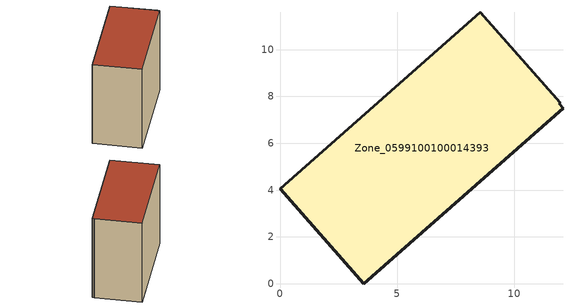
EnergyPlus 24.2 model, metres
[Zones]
Zone_0599100100014393
 floor ground (C_G): 12.08,7.5 3.58,0 0,4.05 8.55,11.59 11.96,7.72 11.92,7.68 z2.89
 wall outside (C_F): 0,4.05 3.58,0 12.08,7.5 11.92,7.68 11.96,7.72 8.55,11.59 0,4.05 z2.89:12.97
 roof outside (C_R): 3.58,0 12.08,7.5 11.92,7.68 11.96,7.72 8.55,11.59 0,4.05 z12.97
[BUILDING]
Pand.0599100100014393: North Axis=0; Terrain=City; Loads Convergence Tolerance Value=0.04; Temperature Convergence Tolerance Value=0.4; Solar Distribution=FullExterior; Maximum Number of Warmup Days=25; Minimum Number of Warmup Days=1
[Site:Location]
Rotterdam.The.Hague.AP_ZH_NLD Design_Conditions: Latitude=51.96; Longitude=4.45; Time Zone=1; Elevation=-4.5
[SITE:GROUNDTEMPERATURE:BUILDINGSURFACE]
18, 18, 18, 18, 18, 18, 18, 18, 18, 18, 18, 18
[MATERIAL] Thermal Absorptance=0.9; Solar Absorptance=0.7; Visible Absorptance=0.7
Name | Roughness | Thickness | Conductivity | Density | Specific Heat
G.TI.2015-2018 | MediumSmooth | 0.15 | 0.0428571 | 540 | 1210
F.TI.2015-2018 | Rough | 0.3 | 0.0666667 | 1920 | 840
R.TI.2015-2018 | MediumRough | 0.2 | 0.0333333 | 1500 | 1000
[CONSTRUCTION]
C_G: G.TI.2015-2018
C_F: F.TI.2015-2018
C_R: R.TI.2015-2018
[ZONE]
Zone_0599100100014393: Type=1; Multiplier=1; Ceiling Height=Autocalculate; Volume=Autocalculate; Floor Area=autocalculate; Part of Total Floor Area=Yes
[ZONEINFILTRATION:DESIGNFLOWRATE]
Infil_Zone_0599100100014393: Zone or ZoneList or Space or SpaceList=Zone_0599100100014393; Schedule=AlwaysOn; Design Flow Rate Calculation Method=Flow/Area; Flow Rate per Floor Area=0.0015; Constant Term Coefficient=1; Temperature Term Coefficient=0; Velocity Term Coefficient=0; Velocity Squared Term Coefficient=0
[HVACTEMPLATE:ZONE:IDEALLOADSAIRSYSTEM]
Zone_0599100100014393: Maximum Heating Supply Air Temperature=50; Minimum Cooling Supply Air Temperature=13; Maximum Heating Supply Air Humidity Ratio=0.0156; Minimum Cooling Supply Air Humidity Ratio=0.0077; Heating Limit=NoLimit; Cooling Limit=NoLimit; Dehumidification Control Type=ConstantSensibleHeatRatio; Cooling Sensible Heat Ratio=0.7; Dehumidification Setpoint=60; Humidification Control Type=None; Humidification Setpoint=30; Outdoor Air Method=None; Outdoor Air Flow Rate per Person=0.00944; Outdoor Air Flow Rate per Zone Floor Area=0; Outdoor Air Flow Rate per Zone=0; Demand Controlled Ventilation Type=None; Outdoor Air Economizer Type=NoEconomizer; Heat Recovery Type=None; Sensible Heat Recovery Effectiveness=0.7; Latent Heat Recovery Effectiveness=0.65
[ZONECONTROL:THERMOSTAT]
ThermostatControl_Zone_0599100100014393: Zone or ZoneList=Zone_0599100100014393; Control Type Schedule=DualSetpointControlType; Control 1=Thermostat_Zone_0599100100014393; Temperature Difference Between Cutout And Setpoint=0
[THERMOSTATSETPOINT:DUALSETPOINT]
Thermostat_Zone_0599100100014393: Heating Setpoint Temperature Schedule=HeatingSetpoint_Zone_0599100100014393; Cooling Setpoint Temperature Schedule=CoolingSetpoint_Zone_0599100100014393
[SCHEDULE:COMPACT]
HeatingSetpoint_Zone_0599100100014393: Through: 12/31, For: AllDays, Until: 24:00, 21
CoolingSetpoint_Zone_0599100100014393: Through: 12/31, For: AllDays, Until: 24:00, 24
DualSetpointControlType: Through: 12/31, For: AllDays, Until: 24:00, 4
AlwaysOn: Through: 12/31, For: AllDays, Until: 24:00, 1
